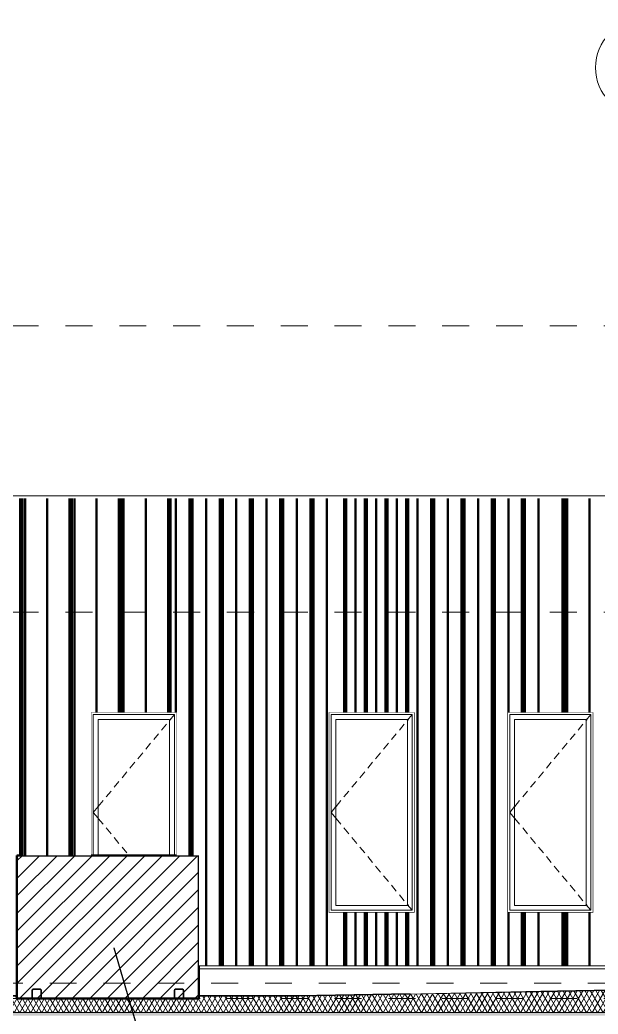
# Model space of a CAD drawing. Header units: millimetres. Extents: x -48147 to 1422273, y -494195 to 18123.
# Drawn here: x 1377685 to 1383750, y -477209 to -466790 of the extents above; entities that cross this region are included whole.
import ezdxf
from ezdxf.enums import TextEntityAlignment as Align

# ---------------------------------------------------------------- set-up
doc = ezdxf.new("R2010")
doc.units = ezdxf.units.MM
doc.header["$MEASUREMENT"] = 0
doc.linetypes.add('Dashed', pattern=[2822.222233, 1411.111116, -1411.111116])
doc.linetypes.add('Wipeout_Contour', pattern=[1000, 0, -1000])
for name, color, linetype, lineweight, true_color in [('0_Pen_No__105', 7, 'Continuous', 15, 0xa6a6a6), ('A-20-M_Roof_Accessory_Pen_No__168', 7, 'Continuous', 0, 0x5aaaf2), ('A-20-M_Roof_Accessory_Pen_No__29', 7, 'Continuous', 50, 0x2a2a2a), ('A-20-M_Roof_Pen_No__53', 7, 'Continuous', 35, 0x444444), ('New_A-15-MG_Structural_Grid_Phase_2_Pen_No__222', 7, 'Continuous', 13, 0x65af33), ('New_A-20-M_Roof_Pen_No__149', 7, 'Continuous', 0, 0x2a2a2a), ('New_A-20-M_Roof_Pen_No__81', 7, 'Continuous', 20, 0x6a6a6a)]:
    doc.layers.add(name, color=color, linetype=linetype, lineweight=lineweight, true_color=true_color)
for name, color, linetype, lineweight in [('0_Pen_No__85', 8, 'Continuous', 20), ('A-20-M_Roof_Pen_No__85', 8, 'Continuous', 20), ('A-20-M_Roof_Pen_No__93', 8, 'Continuous', 13), ('A-25-M_Wall_Int_Pen_No__101', 252, 'Continuous', 15), ('A-95-M_Elevation Hatch_Pen_No__22', 8, 'Continuous', 50), ('New_A-20-M_Roof_Pen_No__85', 8, 'Continuous', 20), ('New_A-25-M_Wall_Ext_Pen_No__87', 8, 'Continuous', 20), ('New_ArchiCAD Windows_Pen_No__101', 252, 'Continuous', 15), ('New_ArchiCAD Windows_Pen_No__3', 7, 'Continuous', 18), ('New_ArchiCAD Windows_Pen_No__87', 8, 'Continuous', 20), ('S-280-M_STRUCT_FRAME.IFC Import_Pen_No__1', 7, 'Continuous', 13), ('S-280-M_STRUCT_FRAME.IFC Import_Pen_No__160', 5, 'Continuous', 200)]:
    doc.layers.add(name, color=color, linetype=linetype, lineweight=lineweight)
for name, color, linetype in [('A-20-M_Roof', 7, 'Continuous'), ('A-20-M_Roof_Accessory', 7, 'Continuous'), ('A-95-M_Elevation Hatch', 7, 'Continuous'), ('New_A-15-MG_Structural_Grid_Phase_2', 7, 'Continuous'), ('New_A-20-M_Roof', 7, 'Continuous'), ('New_A-25-M_Wall_Ext', 7, 'Continuous'), ('New_ArchiCAD Windows', 7, 'Continuous'), ('S-280-M_STRUCT_FRAME.IFC Import', 7, 'Continuous')]:
    doc.layers.add(name, color=color, linetype=linetype)
doc.styles.add('GENERATED_STYLE_2', font='')
doc.styles.get('GENERATED_STYLE_2').set_extended_font_data('Swis721 BT')
doc.dimstyles.new('GENERATED_STYLE__3', dxfattribs={"dimtxt": 0.18, "dimasz": 364.8, "dimexe": 0.18, "dimexo": 0.0625, "dimgap": 0.09, "dimtad": 0, "dimtih": 1, "dimtoh": 1, "dimdec": 4, "dimzin": 0, "dimdsep": 46, "dimcen": 0.09, "dimadec": 0, "dimazin": 0, "dimtfac": 1, "dimtdec": 4, "dimtmove": 0, "dimatfit": 3, "dimldrblk": 'ARROWHEAD_5', "dimfxl": 1, "dimtolj": 1, "dimtzin": 0, "dimarcsym": 0})
pattern_1 = [(60, (1383917.507, -489195.03), (-43.30127, 25), []), (120, (1383917.507, -489195.03), (43.30127, 25), [])]
pattern_2 = [(90, (1383933.36, -489195.03), (-317, 0), []), (90, (1383917.5, -489195.03), (-317, 0), []), (90, (1383901.66, -489195.03), (-317, 0), []), (90, (1384076, -488940.03), (-158.5, 0), [])]
pattern_3 = [(90, (1383943.36, -489195.03), (-517, 0), []), (90, (1383917.5, -489195.03), (-517, 0), []), (90, (1383891.66, -489195.03), (-517, 0), []), (90, (1384176, -488940.03), (-258.5, 0), [])]

# ---------------------------------------------------------------- blocks, each defined once
blk = doc.blocks.new('Section Elem_271_2', base_point=(1383918, -489195))
at = {"layer": 'New_A-25-M_Wall_Ext_Pen_No__87', "linetype": 'Continuous'}
blk.add_line((1365581, -471778), (1383848, -471778), dxfattribs=at)
blk = doc.blocks.new('Section Elem_276_2', base_point=(1383918, -489195))
at = {"color": 254, "linetype": 'Wipeout_Contour', "lineweight": 0, "ltscale": 5831720.251587005}
blk.add_wipeout([(1378456, -474095), (1378431, -474095), (1378431, -475545), (1378456, -475545)], dxfattribs=at).dxf.layer = 'New_ArchiCAD Windows'
at = {"color": 254, "linetype": 'Wipeout_Contour', "lineweight": 0, "ltscale": 5835029.541663512}
blk.add_wipeout([(1379331, -474095), (1379306, -474095), (1379306, -475545), (1379331, -475545)], dxfattribs=at).dxf.layer = 'New_ArchiCAD Windows'
at = {"color": 254, "linetype": 'Wipeout_Contour', "lineweight": 0, "ltscale": 11664812.93437793}
blk.add_wipeout([(1379306, -474095), (1379331, -474095), (1379331, -474045), (1378431, -474045), (1378431, -474095), (1378456, -474095), (1378456, -474070), (1379306, -474070)], dxfattribs=at).dxf.layer = 'New_ArchiCAD Windows'
at = {"color": 254, "linetype": 'Wipeout_Contour', "lineweight": 0, "ltscale": 5831878.335557424}
blk.add_wipeout([(1378506, -474120), (1378456, -474120), (1378456, -475545), (1378506, -475545)], dxfattribs=at).dxf.layer = 'New_ArchiCAD Windows'
at = {"color": 254, "linetype": 'Wipeout_Contour', "lineweight": 0, "ltscale": 5834903.963840004}
blk.add_wipeout([(1379256, -474120), (1379256, -475545), (1379306, -475545), (1379306, -474120)], dxfattribs=at).dxf.layer = 'New_ArchiCAD Windows'
at = {"color": 254, "linetype": 'Wipeout_Contour', "lineweight": 0, "ltscale": 8748662.612554831}
blk.add_wipeout([(1379306, -474070), (1378456, -474070), (1378456, -474120), (1378506, -474120), (1379256, -474120), (1379306, -474120)], dxfattribs=at).dxf.layer = 'New_ArchiCAD Windows'
at = {"layer": 'New_ArchiCAD Windows_Pen_No__87', "linetype": 'Continuous'}
for p, q in [((1378431, -475545), (1378431, -474045)), ((1378431, -474045), (1379331, -474045)), ((1379331, -474045), (1379331, -475545))]:
    blk.add_line(p, q, dxfattribs=at)
at = {"color": 254, "linetype": 'Wipeout_Contour', "lineweight": 0, "ltscale": 5833391.146938726}
blk.add_wipeout([(1379256, -474120), (1378506, -474120), (1378506, -475545), (1379256, -475545)], dxfattribs=at).dxf.layer = 'New_ArchiCAD Windows'
at = {"layer": 'New_ArchiCAD Windows_Pen_No__101', "linetype": 'Continuous'}
for p, q in [((1378456, -474120), (1378456, -474070)), ((1378456, -474070), (1379306, -474070)), ((1378456, -475545), (1378456, -474120)), ((1378506, -474120), (1378506, -475545)), ((1379256, -474120), (1378506, -474120)), ((1379256, -475545), (1379256, -474120)), ((1379306, -474070), (1379306, -474120)), ((1379306, -474120), (1379306, -475545))]:
    blk.add_line(p, q, dxfattribs=at)
at = {"layer": 'New_ArchiCAD Windows_Pen_No__3', "linetype": 'Continuous'}
for p, q in [((1379306, -474070), (1379255, -474132)), ((1379223, -474170), (1379172, -474232)), ((1379140, -474270), (1379089, -474332)), ((1379057, -474370), (1379006, -474432)), ((1378974, -474470), (1378923, -474532)), ((1378891, -474570), (1378840, -474632)), ((1378808, -474670), (1378757, -474732)), ((1378725, -474771), (1378674, -474832)), ((1378642, -474871), (1378591, -474932)), ((1378507, -475033), (1378456, -475095)), ((1378559, -474971), (1378508, -475032)), ((1378507, -475157), (1378456, -475095)), ((1378559, -475219), (1378508, -475158)), ((1378642, -475319), (1378591, -475258)), ((1378725, -475420), (1378674, -475358)), ((1378808, -475520), (1378757, -475458))]:
    blk.add_line(p, q, dxfattribs=at)
blk = doc.blocks.new('Section Elem_277_2', base_point=(1383918, -489195))
at = {"color": 254, "linetype": 'Wipeout_Contour', "lineweight": 0, "ltscale": 5848601.402146452}
blk.add_wipeout([(1382824, -474095), (1382799, -474095), (1382799, -476095), (1382824, -476095)], dxfattribs=at).dxf.layer = 'New_ArchiCAD Windows'
at = {"color": 254, "linetype": 'Wipeout_Contour', "lineweight": 0, "ltscale": 5851911.596501868}
blk.add_wipeout([(1383674, -476095), (1383699, -476095), (1383699, -474095), (1383674, -474095)], dxfattribs=at).dxf.layer = 'New_ArchiCAD Windows'
at = {"color": 254, "linetype": 'Wipeout_Contour', "lineweight": 0, "ltscale": 11697865.99347486}
blk.add_wipeout([(1383674, -474095), (1383699, -474095), (1383699, -474045), (1382799, -474045), (1382799, -474095), (1382824, -474095), (1382824, -474070), (1383674, -474070)], dxfattribs=at).dxf.layer = 'New_ArchiCAD Windows'
at = {"color": 254, "linetype": 'Wipeout_Contour', "lineweight": 0, "ltscale": 11703160.18826707}
blk.add_wipeout([(1383674, -476120), (1382824, -476120), (1382824, -476095), (1382799, -476095), (1382799, -476145), (1383699, -476145), (1383699, -476095), (1383674, -476095)], dxfattribs=at).dxf.layer = 'New_ArchiCAD Windows'
at = {"color": 254, "linetype": 'Wipeout_Contour', "lineweight": 0, "ltscale": 5848743.202737808}
blk.add_wipeout([(1382874, -476070), (1382874, -474120), (1382824, -474120), (1382824, -476070)], dxfattribs=at).dxf.layer = 'New_ArchiCAD Windows'
at = {"color": 254, "linetype": 'Wipeout_Contour', "lineweight": 0, "ltscale": 5851769.666174592}
blk.add_wipeout([(1383624, -474120), (1383624, -476070), (1383674, -476070), (1383674, -474120)], dxfattribs=at).dxf.layer = 'New_ArchiCAD Windows'
at = {"color": 254, "linetype": 'Wipeout_Contour', "lineweight": 0, "ltscale": 8773452.257402346}
blk.add_wipeout([(1383674, -474070), (1382824, -474070), (1382824, -474120), (1382874, -474120), (1383624, -474120), (1383674, -474120)], dxfattribs=at).dxf.layer = 'New_ArchiCAD Windows'
at = {"color": 254, "linetype": 'Wipeout_Contour', "lineweight": 0, "ltscale": 8777317.16903321}
blk.add_wipeout([(1382824, -476120), (1383674, -476120), (1383674, -476070), (1383624, -476070), (1382874, -476070), (1382824, -476070)], dxfattribs=at).dxf.layer = 'New_ArchiCAD Windows'
at = {"layer": 'New_ArchiCAD Windows_Pen_No__87', "linetype": 'Continuous'}
for p, q in [((1382799, -474045), (1383699, -474045)), ((1382799, -476145), (1382799, -474045)), ((1383699, -474045), (1383699, -476145)), ((1383699, -476145), (1382799, -476145))]:
    blk.add_line(p, q, dxfattribs=at)
at = {"color": 254, "linetype": 'Wipeout_Contour', "lineweight": 0, "ltscale": 5850256.431720184}
blk.add_wipeout([(1383624, -476070), (1383624, -474120), (1382874, -474120), (1382874, -476070)], dxfattribs=at).dxf.layer = 'New_ArchiCAD Windows'
at = {"layer": 'New_ArchiCAD Windows_Pen_No__101', "linetype": 'Continuous'}
for p, q in [((1382824, -474120), (1382824, -474070)), ((1382824, -474070), (1383674, -474070)), ((1382824, -476070), (1382824, -474120)), ((1382874, -474120), (1382874, -476070)), ((1383624, -474120), (1382874, -474120)), ((1383624, -476070), (1383624, -474120)), ((1383674, -474070), (1383674, -474120)), ((1383674, -474120), (1383674, -476070)), ((1382824, -476120), (1382824, -476070)), ((1382874, -476070), (1383624, -476070)), ((1383674, -476070), (1383674, -476120)), ((1383674, -476120), (1382824, -476120))]:
    blk.add_line(p, q, dxfattribs=at)
at = {"layer": 'New_ArchiCAD Windows_Pen_No__3', "linetype": 'Continuous'}
for p, q in [((1383674, -474070), (1383623, -474132)), ((1383591, -474170), (1383540, -474232)), ((1383508, -474270), (1383457, -474332)), ((1383425, -474370), (1383374, -474432)), ((1383342, -474470), (1383291, -474532)), ((1383259, -474570), (1383208, -474632)), ((1383176, -474670), (1383125, -474732)), ((1383093, -474771), (1383042, -474832)), ((1383010, -474871), (1382959, -474932)), ((1382875, -475033), (1382824, -475095)), ((1382927, -474971), (1382876, -475032)), ((1382875, -475157), (1382824, -475095)), ((1382927, -475219), (1382876, -475158)), ((1383010, -475319), (1382959, -475258)), ((1383093, -475420), (1383042, -475358)), ((1383176, -475520), (1383125, -475458)), ((1383259, -475620), (1383208, -475558)), ((1383342, -475720), (1383291, -475658)), ((1383425, -475820), (1383374, -475758)), ((1383508, -475920), (1383457, -475858)), ((1383591, -476020), (1383540, -475958)), ((1383674, -476120), (1383623, -476058))]:
    blk.add_line(p, q, dxfattribs=at)
blk = doc.blocks.new('Section Elem_286_2', base_point=(1383918, -489195))
at = {"color": 254, "linetype": 'Wipeout_Contour', "lineweight": 0, "ltscale": 5841511.868753921}
blk.add_wipeout([(1380950, -474095), (1380925, -474095), (1380925, -476095), (1380950, -476095)], dxfattribs=at).dxf.layer = 'New_ArchiCAD Windows'
at = {"color": 254, "linetype": 'Wipeout_Contour', "lineweight": 0, "ltscale": 5844821.588984131}
blk.add_wipeout([(1381800, -476095), (1381825, -476095), (1381825, -474095), (1381800, -474095)], dxfattribs=at).dxf.layer = 'New_ArchiCAD Windows'
at = {"color": 254, "linetype": 'Wipeout_Contour', "lineweight": 0, "ltscale": 11683683.24080909}
blk.add_wipeout([(1381800, -474095), (1381825, -474095), (1381825, -474045), (1380925, -474045), (1380925, -474095), (1380950, -474095), (1380950, -474070), (1381800, -474070)], dxfattribs=at).dxf.layer = 'New_ArchiCAD Windows'
at = {"color": 254, "linetype": 'Wipeout_Contour', "lineweight": 0, "ltscale": 11688983.85928084}
blk.add_wipeout([(1381800, -476120), (1380950, -476120), (1380950, -476095), (1380925, -476095), (1380925, -476145), (1381825, -476145), (1381825, -476095), (1381800, -476095)], dxfattribs=at).dxf.layer = 'New_ArchiCAD Windows'
at = {"color": 254, "linetype": 'Wipeout_Contour', "lineweight": 0, "ltscale": 5841653.648953368}
blk.add_wipeout([(1381000, -476070), (1381000, -474120), (1380950, -474120), (1380950, -476070)], dxfattribs=at).dxf.layer = 'New_ArchiCAD Windows'
at = {"color": 254, "linetype": 'Wipeout_Contour', "lineweight": 0, "ltscale": 5844679.678904286}
blk.add_wipeout([(1381750, -474120), (1381750, -476070), (1381800, -476070), (1381800, -474120)], dxfattribs=at).dxf.layer = 'New_ArchiCAD Windows'
at = {"color": 254, "linetype": 'Wipeout_Contour', "lineweight": 0, "ltscale": 8762815.25693784}
blk.add_wipeout([(1381800, -474070), (1380950, -474070), (1380950, -474120), (1381000, -474120), (1381750, -474120), (1381800, -474120)], dxfattribs=at).dxf.layer = 'New_ArchiCAD Windows'
at = {"color": 254, "linetype": 'Wipeout_Contour', "lineweight": 0, "ltscale": 8766684.858036106}
blk.add_wipeout([(1380950, -476120), (1381800, -476120), (1381800, -476070), (1381750, -476070), (1381000, -476070), (1380950, -476070)], dxfattribs=at).dxf.layer = 'New_ArchiCAD Windows'
at = {"layer": 'New_ArchiCAD Windows_Pen_No__87', "linetype": 'Continuous'}
for p, q in [((1380925, -474045), (1381825, -474045)), ((1380925, -476145), (1380925, -474045)), ((1381825, -474045), (1381825, -476145)), ((1381825, -476145), (1380925, -476145))]:
    blk.add_line(p, q, dxfattribs=at)
at = {"color": 254, "linetype": 'Wipeout_Contour', "lineweight": 0, "ltscale": 5843166.661182631}
blk.add_wipeout([(1381750, -476070), (1381750, -474120), (1381000, -474120), (1381000, -476070)], dxfattribs=at).dxf.layer = 'New_ArchiCAD Windows'
at = {"layer": 'New_ArchiCAD Windows_Pen_No__101', "linetype": 'Continuous'}
for p, q in [((1380950, -474120), (1380950, -474070)), ((1380950, -474070), (1381800, -474070)), ((1380950, -476070), (1380950, -474120)), ((1381000, -474120), (1381000, -476070)), ((1381750, -474120), (1381000, -474120)), ((1381750, -476070), (1381750, -474120)), ((1381800, -474070), (1381800, -474120)), ((1381800, -474120), (1381800, -476070)), ((1380950, -476120), (1380950, -476070)), ((1381000, -476070), (1381750, -476070)), ((1381800, -476070), (1381800, -476120)), ((1381800, -476120), (1380950, -476120))]:
    blk.add_line(p, q, dxfattribs=at)
at = {"layer": 'New_ArchiCAD Windows_Pen_No__3', "linetype": 'Continuous'}
for p, q in [((1381800, -474070), (1381749, -474132)), ((1381717, -474170), (1381666, -474232)), ((1381634, -474270), (1381583, -474332)), ((1381551, -474370), (1381500, -474432)), ((1381468, -474470), (1381417, -474532)), ((1381385, -474570), (1381334, -474632)), ((1381302, -474670), (1381251, -474732)), ((1381219, -474771), (1381168, -474832)), ((1381136, -474871), (1381085, -474932)), ((1381001, -475033), (1380950, -475095)), ((1381053, -474971), (1381002, -475032)), ((1381001, -475157), (1380950, -475095)), ((1381053, -475219), (1381002, -475158)), ((1381136, -475319), (1381085, -475258)), ((1381219, -475420), (1381168, -475358)), ((1381302, -475520), (1381251, -475458)), ((1381385, -475620), (1381334, -475558)), ((1381468, -475720), (1381417, -475658)), ((1381551, -475820), (1381500, -475758)), ((1381634, -475920), (1381583, -475858)), ((1381717, -476020), (1381666, -475958)), ((1381800, -476120), (1381749, -476058))]:
    blk.add_line(p, q, dxfattribs=at)
blk = doc.blocks.new('Section Elem_542_2', base_point=(1383918, -489195))
at = {"color": 254, "linetype": 'Wipeout_Contour', "lineweight": 0, "ltscale": 5855475.777853223}
blk.add_wipeout([(1405069, -477181), (1362715, -477181), (1362715, -477191), (1405069, -477191)], dxfattribs=at).dxf.layer = 'New_A-20-M_Roof'
at = {"layer": 'New_A-20-M_Roof_Pen_No__81', "linetype": 'Continuous', "lineweight": 0, "true_color": 0x353535}
blk.add_hatch(color=250, dxfattribs=at).paths.add_polyline_path([(1362715, -477191), (1362715, -477226), (1405069, -477226), (1405069, -477191)])
at = {"layer": 'New_A-20-M_Roof_Pen_No__85', "linetype": 'Continuous'}
h = blk.add_hatch(dxfattribs=at)
h.set_pattern_fill('Batt_Insulation_0002', color=256, style=0, pattern_type=2)
h.set_pattern_definition(pattern_1)
h.paths.add_polyline_path([(1405069, -477181), (1362715, -477181), (1362715, -477191), (1405069, -477191)])
at = {"layer": 'New_A-20-M_Roof_Pen_No__149', "linetype": 'Continuous'}
blk.add_line((1405069, -477191), (1362715, -477191), dxfattribs=at)
blk = doc.blocks.new('Section Elem_544_2', base_point=(1383918, -489195))
at = {"color": 254, "linetype": 'Wipeout_Contour', "lineweight": 0, "ltscale": 7321360.192204686}
blk.add_wipeout([(1381778, -476995), (1386605, -476910), (1386020, -476911), (1383848, -476950), (1383848, -476949)], dxfattribs=at).dxf.layer = 'A-20-M_Roof'
at = {"color": 254, "linetype": 'Wipeout_Contour', "lineweight": 0, "ltscale": 7329702.952488994}
blk.add_wipeout([(1386605, -476910), (1381778, -476995), (1381778, -477181), (1390301, -477181), (1390301, -476901)], dxfattribs=at).dxf.layer = 'A-20-M_Roof'
at = {"layer": 'A-20-M_Roof_Pen_No__85', "linetype": 'Continuous'}
h = blk.add_hatch(dxfattribs=at)
h.set_pattern_fill('Batt_Insulation_0002', color=256, style=0, pattern_type=2)
h.set_pattern_definition(pattern_1)
h.paths.add_polyline_path([(1386605, -476910), (1381778, -476995), (1381778, -477181), (1390301, -477181), (1390301, -476901)])
at = {"layer": 'A-20-M_Roof_Pen_No__53', "linetype": 'Continuous', "flags": 128}
blk.add_lwpolyline([(1390301, -476901), (1386605, -476910), (1381778, -476995)], dxfattribs=at)
at = {"layer": 'A-20-M_Roof_Pen_No__93', "linetype": 'Continuous'}
blk.add_line((1386605, -476910), (1386020, -476911), dxfattribs=at)
blk = doc.blocks.new('Section Elem_546_2', base_point=(1383918, -489195))
at = {"color": 254, "linetype": 'Wipeout_Contour', "lineweight": 0, "ltscale": 7307512.793006151}
blk.add_wipeout([(1379563, -477016), (1380604, -477016), (1383848, -476921), (1383848, -476916), (1379563, -476916)], dxfattribs=at).dxf.layer = 'A-20-M_Roof'
at = {"color": 254, "linetype": 'Wipeout_Contour', "lineweight": 0, "ltscale": 5849937.972695965}
blk.add_wipeout([(1380604, -477016), (1381778, -476995), (1383848, -476949), (1383848, -476921)], dxfattribs=at).dxf.layer = 'A-20-M_Roof'
at = {"color": 254, "linetype": 'Wipeout_Contour', "lineweight": 0, "ltscale": 10201605.59982073}
blk.add_wipeout([(1371099, -477181), (1381778, -477181), (1381778, -476995), (1380604, -477016), (1376925, -477016), (1376270, -477015), (1371099, -477016)], dxfattribs=at).dxf.layer = 'A-20-M_Roof'
at = {"layer": 'A-20-M_Roof_Pen_No__85', "linetype": 'Continuous'}
h = blk.add_hatch(dxfattribs=at)
h.set_pattern_fill('Batt_Insulation_0002', color=256, style=0, pattern_type=2)
h.set_pattern_definition(pattern_1)
h.paths.add_polyline_path([(1371099, -477181), (1381778, -477181), (1381778, -476995), (1380604, -477016), (1376925, -477016), (1376270, -477015), (1371099, -477016)])
at = {"layer": 'A-20-M_Roof_Pen_No__53', "linetype": 'Continuous', "flags": 128}
blk.add_lwpolyline([(1381778, -476995), (1380604, -477016), (1376925, -477016), (1376270, -477015), (1371099, -477016)], dxfattribs=at)
blk = doc.blocks.new('Section Elem_565_2', base_point=(1383918, -489195))
at = {"color": 254, "linetype": 'Wipeout_Contour', "lineweight": 0, "ltscale": 5834269.78088546}
blk.add_wipeout([(1379563, -477045), (1379563, -475545), (1377655, -475545), (1377655, -477045)], dxfattribs=at).dxf.layer = 'A-20-M_Roof_Accessory'
at = {"layer": 'A-20-M_Roof_Accessory_Pen_No__168', "linetype": 'Continuous'}
h = blk.add_hatch(dxfattribs=at)
h.set_pattern_fill('Common_Brick_0002', color=256, style=0, pattern_type=2)
h.set_pattern_definition([(45, (1383917.51, -489195.03), (-91.9239, 91.9239), [])])
h.paths.add_polyline_path([(1379563, -477045), (1379563, -475545), (1377655, -475545), (1377655, -477045)])
at = {"layer": 'A-20-M_Roof_Accessory_Pen_No__29', "linetype": 'Continuous'}
for p, q in [((1377655, -475545), (1377655, -477045)), ((1379563, -475545), (1377655, -475545)), ((1379563, -475545), (1379563, -477045)), ((1377825, -477045), (1377655, -477045)), ((1377900, -477045), (1377825, -477045)), ((1379317, -477045), (1377900, -477045)), ((1379392, -477045), (1379317, -477045)), ((1379563, -477045), (1379392, -477045))]:
    blk.add_line(p, q, dxfattribs=at)
blk = doc.blocks.new('Section Elem_735_2', base_point=(1383918, -489195))
at = {"layer": 'S-280-M_STRUCT_FRAME.IFC Import_Pen_No__160', "linetype": 'Continuous', "lineweight": 0, "true_color": 0x00007f}
h = blk.add_hatch(color=176, dxfattribs=at)
h.paths.add_polyline_path([(1379404, -476958), (1379401, -476949), (1379392, -476945), (1379317, -476945), (1379308, -476949), (1379304, -476958), (1379304, -477032), (1379308, -477041), (1379317, -477045), (1379392, -477045), (1379401, -477041), (1379404, -477032)])
h.paths.add_polyline_path([(1379317, -476951), (1379392, -476951), (1379396, -476953), (1379398, -476958), (1379398, -477032), (1379396, -477037), (1379392, -477039), (1379317, -477039), (1379312, -477037), (1379311, -477032), (1379311, -476958), (1379312, -476953)], flags=0)
at = {"layer": 'S-280-M_STRUCT_FRAME.IFC Import_Pen_No__1', "linetype": 'Continuous'}
for p, q in [((1379308, -477041), (1379317, -477045)), ((1379401, -477041), (1379392, -477045))]:
    blk.add_line(p, q, dxfattribs=at)
at = {"layer": 'S-280-M_STRUCT_FRAME.IFC Import_Pen_No__1', "linetype": 'Continuous', "flags": 128}
for points in [[(1379308, -476949), (1379304, -476958), (1379304, -477032), (1379308, -477041)], [(1379401, -476949), (1379392, -476945), (1379317, -476945), (1379308, -476949)], [(1379312, -476953), (1379311, -476958), (1379311, -477032), (1379312, -477037)], [(1379396, -476953), (1379392, -476951), (1379317, -476951), (1379312, -476953)], [(1379312, -477037), (1379317, -477039), (1379392, -477039), (1379396, -477037)], [(1379396, -476953), (1379398, -476958), (1379398, -477032), (1379396, -477037)], [(1379401, -476949), (1379404, -476958), (1379404, -477032), (1379401, -477041)]]:
    blk.add_lwpolyline(points, dxfattribs=at)
blk = doc.blocks.new('Section Elem_736_2', base_point=(1383918, -489195))
at = {"layer": 'S-280-M_STRUCT_FRAME.IFC Import_Pen_No__160', "linetype": 'Continuous', "lineweight": 0, "true_color": 0x00007f}
h = blk.add_hatch(color=176, dxfattribs=at)
h.paths.add_polyline_path([(1377912, -476958), (1377909, -476949), (1377900, -476945), (1377825, -476945), (1377816, -476949), (1377812, -476958), (1377812, -477032), (1377816, -477041), (1377825, -477045), (1377900, -477045), (1377909, -477041), (1377912, -477032)])
h.paths.add_polyline_path([(1377825, -476951), (1377900, -476951), (1377904, -476953), (1377906, -476958), (1377906, -477032), (1377904, -477037), (1377900, -477039), (1377825, -477039), (1377820, -477037), (1377819, -477032), (1377819, -476958), (1377820, -476953)], flags=0)
at = {"layer": 'S-280-M_STRUCT_FRAME.IFC Import_Pen_No__1', "linetype": 'Continuous'}
for p, q in [((1377816, -477041), (1377825, -477045)), ((1377909, -477041), (1377900, -477045))]:
    blk.add_line(p, q, dxfattribs=at)
at = {"layer": 'S-280-M_STRUCT_FRAME.IFC Import_Pen_No__1', "linetype": 'Continuous', "flags": 128}
for points in [[(1377816, -476949), (1377812, -476958), (1377812, -477032), (1377816, -477041)], [(1377909, -476949), (1377900, -476945), (1377825, -476945), (1377816, -476949)], [(1377820, -476953), (1377819, -476958), (1377819, -477032), (1377820, -477037)], [(1377904, -476953), (1377900, -476951), (1377825, -476951), (1377820, -476953)], [(1377820, -477037), (1377825, -477039), (1377900, -477039), (1377904, -477037)], [(1377904, -476953), (1377906, -476958), (1377906, -477032), (1377904, -477037)], [(1377909, -476949), (1377912, -476958), (1377912, -477032), (1377909, -477041)]]:
    blk.add_lwpolyline(points, dxfattribs=at)
blk = doc.blocks.new('Standard grid marker[2]_2', base_point=(1384222, -467790))
at = {"layer": 'New_A-15-MG_Structural_Grid_Phase_2_Pen_No__222', "linetype": 'Continuous'}
blk.add_circle((1384222, -467290), 500, dxfattribs=at)
at = {"layer": 'New_A-15-MG_Structural_Grid_Phase_2_Pen_No__222', "style": 'GENERATED_STYLE_2'}
for tag, p in [('AC_MarkerText_1_0', (1384222, -467254)), ('AC_MarkerText_1_1', (1384222, -493659))]:
    blk.add_attdef(tag, text='', height=350, rotation=360, dxfattribs=at).set_placement(p, align=Align.MIDDLE_CENTER)
blk = doc.blocks.new('ARROWHEAD_5')
at = {"color": 0, "linetype": 'Continuous', "lineweight": 0}
blk.add_line((0, 0), (-1, 0), dxfattribs=at)
blk.add_solid([(-1, 0.2679), (0, 0), (-1, -0.2679), (-1, 0.2679)], dxfattribs=at)
blk = doc.blocks.new('S-26 Building Section_STORY_MARKER', base_point=(1383918, -489195))
at = {"layer": '0_Pen_No__105', "linetype": 'Dashed', "ltscale": 0.2}
for p, q in [((1358409, -469995), (1418411, -469995)), ((1358409, -472995), (1418411, -472995)), ((1358409, -477045), (1418411, -477045))]:
    blk.add_line(p, q, dxfattribs=at)

msp = doc.modelspace()

# ---------------------------------------------------------------- block references
at = {"layer": 'New_A-20-M_Roof'}
msp.add_blockref('Section Elem_542_2', (1383917.5, -489195), dxfattribs=at)
at = {"layer": 'New_A-25-M_Wall_Ext'}
msp.add_blockref('Section Elem_271_2', (1383917.5, -489195), dxfattribs=at)
at = {"layer": 'New_ArchiCAD Windows'}
for name in ['Section Elem_276_2', 'Section Elem_286_2', 'Section Elem_277_2']:
    msp.add_blockref(name, (1383917.5, -489195), dxfattribs=at)

# ---------------------------------------------------------------- next in the draw order: block references
at = {"layer": 'A-20-M_Roof'}
msp.add_blockref('Section Elem_544_2', (1383917.5, -489195), dxfattribs=at)

# ---------------------------------------------------------------- next in the draw order: block references
msp.add_blockref('Section Elem_546_2', (1383917.5, -489195), dxfattribs=at)

# ---------------------------------------------------------------- next in the draw order: block references
at = {"layer": 'A-20-M_Roof_Accessory'}
msp.add_blockref('Section Elem_565_2', (1383917.5, -489195), dxfattribs=at)
at = {"layer": 'New_A-15-MG_Structural_Grid_Phase_2', "color": 8, "linetype": 'Continuous', "lineweight": 15}
msp.add_blockref('Standard grid marker[2]_2', (1384222, -467790.4), dxfattribs=at)

# ---------------------------------------------------------------- next in the draw order: linework, layer by layer
at = {"layer": 'A-25-M_Wall_Int_Pen_No__101', "linetype": 'Continuous'}
for p, q in [((1379562.5, -476696.7), (1383848.1, -476696.7)), ((1379562.5, -476702.7), (1383848.1, -476702.7)), ((1379562.5, -476734.7), (1383848.1, -476734.7))]:
    msp.add_line(p, q, dxfattribs=at)
at = {"layer": 'A-25-M_Wall_Int_Pen_No__101', "linetype": 'Dashed', "ltscale": 0.2}
msp.add_line((1362758.5, -476884.7), (1404533.4, -476884.7), dxfattribs=at)

# ---------------------------------------------------------------- next in the draw order: block references
at = {"layer": 'S-280-M_STRUCT_FRAME.IFC Import'}
for name in ['Section Elem_736_2', 'Section Elem_735_2']:
    msp.add_blockref(name, (1383917.5, -489195), dxfattribs=at)

# ---------------------------------------------------------------- next in the draw order: leaders
at = {"layer": '0_Pen_No__85', "linetype": 'Continuous', "annotation_type": 0, "has_hookline": 1, "hookline_direction": 0, "text_width": 11261.9}
msp.add_leader([(1378672.2, -476512.6), (1379535.1, -479495.8), (1380152.7, -479495.8)], dimstyle='GENERATED_STYLE__3', dxfattribs=at)

# ---------------------------------------------------------------- next in the draw order: wipeouts: each hides what was drawn before it
at = {"color": 254, "linetype": 'Wipeout_Contour', "lineweight": 0, "ltscale": 8745718.82118868}
msp.add_wipeout([(1379282.2, -471804), (1379282.2, -474045), (1378430.7, -474045), (1378430.7, -475545), (1377685.2, -475545), (1377685.2, -471804)], dxfattribs=at).dxf.layer = 'A-95-M_Elevation Hatch'

# ---------------------------------------------------------------- next in the draw order: hatches: boundary and pattern name
at = {"layer": 'A-95-M_Elevation Hatch_Pen_No__22', "linetype": 'Continuous'}
h = msp.add_hatch(dxfattribs=at)
h.set_pattern_fill('cladding_vertical3_0002', color=256, style=0, pattern_type=2)
h.set_pattern_definition(pattern_3)
h.paths.add_polyline_path([(1379282.2, -471804), (1379282.2, -474045), (1378430.7, -474045), (1378430.7, -475545), (1377685.2, -475545), (1377685.2, -471804)])

# ---------------------------------------------------------------- next in the draw order: wipeouts: each hides what was drawn before it
at = {"color": 254, "linetype": 'Wipeout_Contour', "lineweight": 0, "ltscale": 11696004.4642672}
msp.add_wipeout([(1383234.5, -471804), (1383234.5, -474045), (1382798.9, -474045), (1382798.9, -476145), (1383234.5, -476145), (1383234.5, -476696.7), (1381921.6, -476696.7), (1381921.6, -471804)], dxfattribs=at).dxf.layer = 'A-95-M_Elevation Hatch'

# ---------------------------------------------------------------- next in the draw order: hatches: boundary and pattern name
at = {"layer": 'A-95-M_Elevation Hatch_Pen_No__22', "linetype": 'Continuous'}
h = msp.add_hatch(dxfattribs=at)
h.set_pattern_fill('cladding_vertical_1_0002', color=256, style=0, pattern_type=2)
h.set_pattern_definition(pattern_2)
h.paths.add_polyline_path([(1383234.5, -471804), (1383234.5, -474045), (1382798.9, -474045), (1382798.9, -476145), (1383234.5, -476145), (1383234.5, -476696.7), (1381921.6, -476696.7), (1381921.6, -471804)])

# ---------------------------------------------------------------- next in the draw order: wipeouts: each hides what was drawn before it
at = {"color": 254, "linetype": 'Wipeout_Contour', "lineweight": 0, "ltscale": 11671269.41063113}
msp.add_wipeout([(1380142.2, -471804), (1380142.2, -476696.7), (1379562.5, -476696.7), (1379562.5, -475545), (1379330.7, -475545), (1379330.7, -474045), (1379282.2, -474045), (1379282.2, -471804)], dxfattribs=at).dxf.layer = 'A-95-M_Elevation Hatch'

# ---------------------------------------------------------------- next in the draw order: hatches: boundary and pattern name
at = {"layer": 'A-95-M_Elevation Hatch_Pen_No__22', "linetype": 'Continuous'}
h = msp.add_hatch(dxfattribs=at)
h.set_pattern_fill('cladding_vertical_1_0002', color=256, style=0, pattern_type=2)
h.set_pattern_definition(pattern_2)
h.paths.add_polyline_path([(1380142.2, -471804), (1380142.2, -476696.7), (1379562.5, -476696.7), (1379562.5, -475545), (1379330.7, -475545), (1379330.7, -474045), (1379282.2, -474045), (1379282.2, -471804)])

# ---------------------------------------------------------------- next in the draw order: wipeouts: each hides what was drawn before it
at = {"color": 254, "linetype": 'Wipeout_Contour', "lineweight": 0, "ltscale": 11685863.31216425}
msp.add_wipeout([(1381921.6, -476696.7), (1381040.5, -476696.7), (1381040.5, -476145), (1381824.7, -476145), (1381824.7, -474045), (1381040.5, -474045), (1381040.5, -471804), (1381921.6, -471804)], dxfattribs=at).dxf.layer = 'A-95-M_Elevation Hatch'
at = {"color": 254, "linetype": 'Wipeout_Contour', "lineweight": 0, "ltscale": 11701353.27217158}
msp.add_wipeout([(1383848.1, -471804), (1383848.1, -476696.7), (1383234.5, -476696.7), (1383234.5, -476145), (1383698.9, -476145), (1383698.9, -474045), (1383234.5, -474045), (1383234.5, -471804)], dxfattribs=at).dxf.layer = 'A-95-M_Elevation Hatch'

# ---------------------------------------------------------------- next in the draw order: hatches: boundary and pattern name
at = {"layer": 'A-95-M_Elevation Hatch_Pen_No__22', "linetype": 'Continuous'}
h = msp.add_hatch(dxfattribs=at)
h.set_pattern_fill('cladding_vertical__0002', color=256, style=0, pattern_type=2)
h.set_pattern_definition([(90, (1383928.36, -489195.03), (-217, 0), []), (90, (1383917.5, -489195.03), (-217, 0), []), (90, (1383906.66, -489195.03), (-217, 0), []), (90, (1384026.01, -488940.03), (-108.5, 0), [])])
h.paths.add_polyline_path([(1381921.6, -476696.7), (1381040.5, -476696.7), (1381040.5, -476145), (1381824.7, -476145), (1381824.7, -474045), (1381040.5, -474045), (1381040.5, -471804), (1381921.6, -471804)])
h = msp.add_hatch(dxfattribs=at)
h.set_pattern_fill('cladding_vertical3_0002', color=256, style=0, pattern_type=2)
h.set_pattern_definition(pattern_3)
h.paths.add_polyline_path([(1383848.1, -471804), (1383848.1, -476696.7), (1383234.5, -476696.7), (1383234.5, -476145), (1383698.9, -476145), (1383698.9, -474045), (1383234.5, -474045), (1383234.5, -471804)])

# ---------------------------------------------------------------- next in the draw order: wipeouts: each hides what was drawn before it
at = {"color": 254, "linetype": 'Wipeout_Contour', "lineweight": 0, "ltscale": 11680793.49519777}
msp.add_wipeout([(1381040.5, -471804), (1381040.5, -474045), (1380924.7, -474045), (1380924.7, -476145), (1381040.5, -476145), (1381040.5, -476696.7), (1380142.2, -476696.7), (1380142.2, -471804)], dxfattribs=at).dxf.layer = 'A-95-M_Elevation Hatch'

# ---------------------------------------------------------------- next in the draw order: hatches: boundary and pattern name
at = {"layer": 'A-95-M_Elevation Hatch_Pen_No__22', "linetype": 'Continuous'}
h = msp.add_hatch(dxfattribs=at)
h.set_pattern_fill('cladding_vertical_1_0002', color=256, style=0, pattern_type=2)
h.set_pattern_definition(pattern_2)
h.paths.add_polyline_path([(1381040.5, -471804), (1381040.5, -474045), (1380924.7, -474045), (1380924.7, -476145), (1381040.5, -476145), (1381040.5, -476696.7), (1380142.2, -476696.7), (1380142.2, -471804)])

# ---------------------------------------------------------------- next in the draw order: block references
at = {"linetype": 'Continuous', "lineweight": 0}
msp.add_blockref('S-26 Building Section_STORY_MARKER', (1383917.5, -489195), dxfattribs=at)

doc.saveas('drawing.dxf')
